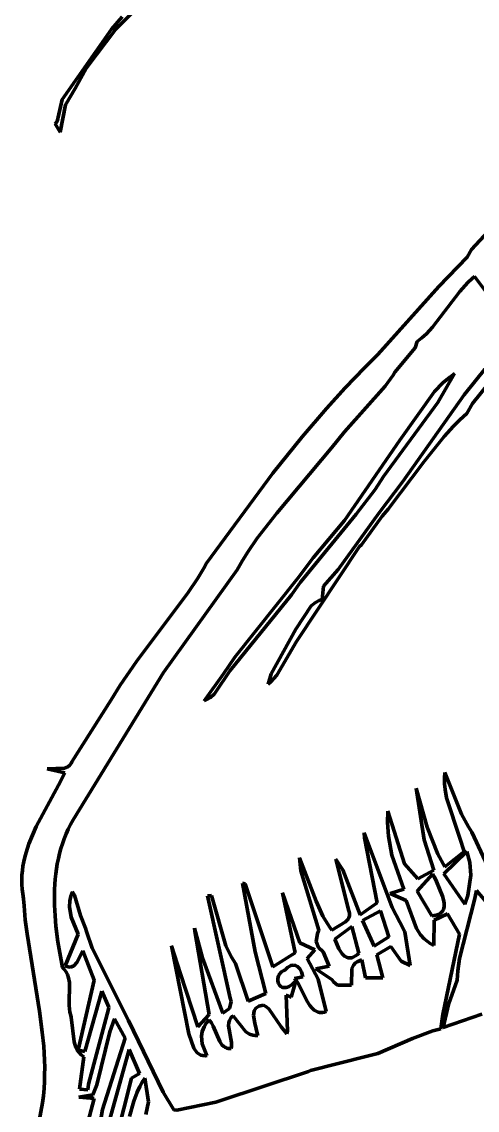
# Model space of a CAD drawing. Header units: millimetres. Extents: x 0 to 14.2, y 0 to 19.5.
# Drawn here: x 9.581 to 10.665, y 4.011 to 6.599 of the extents above; entities that cross this region are included whole.
import ezdxf

# ---------------------------------------------------------------- set-up
doc = ezdxf.new("R2010")
doc.units = ezdxf.units.MM
doc.layers.add('color#010101ff', color=7, linetype='CONTINUOUS', lineweight=100)
doc.layers.add('color#fdfdfdff', color=7, linetype='CONTINUOUS', lineweight=100)

msp = doc.modelspace()

# ---------------------------------------------------------------- linework, layer by layer
at = {"layer": 'color#010101ff'}
for p, q in [((9.7946, 6.5816), (9.82, 6.6111)), ((9.8411, 6.6183), (9.8056, 6.5825)), ((9.6769, 6.4142), (9.7946, 6.5816)), ((9.8056, 6.5825), (9.7339, 6.4885)), ((9.7339, 6.4885), (9.7082, 6.4411)), ((9.7082, 6.4411), (9.6847, 6.4022)), ((9.6654, 6.3625), (9.6769, 6.4142)), ((9.6847, 6.4022), (9.6722, 6.337)), ((9.6604, 6.3568), (9.6654, 6.3625)), ((9.6722, 6.337), (9.6604, 6.3568)), ((10.6507, 6.0575), (10.7312, 6.1442)), ((10.5729, 5.97), (10.6406, 6.0398)), ((10.6406, 6.0398), (10.6507, 6.0575)), ((10.6527, 5.989), (10.6423, 5.9792)), ((10.6582, 5.9937), (10.6527, 5.989)), ((10.6994, 5.9387), (10.6582, 5.9937)), ((10.4282, 5.8077), (10.5729, 5.97)), ((10.6232, 5.9579), (10.5583, 5.8728)), ((10.6423, 5.9792), (10.6232, 5.9579)), ((10.5437, 5.8574), (10.5332, 5.8479)), ((10.5583, 5.8728), (10.5437, 5.8574)), ((10.522, 5.8392), (10.5168, 5.8241)), ((10.5332, 5.8479), (10.522, 5.8392)), ((10.7623, 5.8267), (10.6535, 5.6918)), ((10.3966, 5.7765), (10.4282, 5.8077)), ((10.5168, 5.8241), (10.4686, 5.7657)), ((10.3505, 5.7286), (10.3966, 5.7765)), ((10.4643, 5.7588), (10.4457, 5.7324)), ((10.4686, 5.7657), (10.4643, 5.7588)), ((10.6108, 5.763), (10.5711, 5.6938)), ((10.583, 5.7406), (10.5992, 5.7545)), ((10.5992, 5.7545), (10.6108, 5.763)), ((10.6334, 5.7118), (10.6626, 5.7489)), ((10.6626, 5.7489), (10.6829, 5.773)), ((10.3058, 5.6794), (10.3505, 5.7286)), ((10.4457, 5.7324), (10.3488, 5.6245)), ((10.5632, 5.7203), (10.583, 5.7406)), ((10.4802, 5.6043), (10.5632, 5.7203)), ((10.4877, 5.5061), (10.6334, 5.7118)), ((10.248, 5.6121), (10.3058, 5.6794)), ((10.5711, 5.6938), (10.442, 5.5179)), ((10.6535, 5.6918), (10.6398, 5.6674)), ((10.6234, 5.6528), (10.6078, 5.6375)), ((10.6398, 5.6674), (10.6234, 5.6528)), ((10.3488, 5.6245), (10.3188, 5.5866)), ((10.6078, 5.6375), (10.5857, 5.6134)), ((10.1785, 5.5258), (10.248, 5.6121)), ((10.3491, 5.4131), (10.4802, 5.6043)), ((10.5857, 5.6134), (10.5383, 5.5535)), ((10.3188, 5.5866), (10.1882, 5.4308)), ((10.5383, 5.5535), (10.4525, 5.4402)), ((10.0208, 5.3114), (10.1785, 5.5258)), ((10.442, 5.5179), (10.4214, 5.4873)), ((10.4309, 5.4305), (10.4877, 5.5061)), ((10.4214, 5.4873), (10.3765, 5.4286)), ((10.4525, 5.4402), (10.4381, 5.4238)), ((10.1882, 5.4308), (10.1414, 5.3709)), ((10.3765, 5.4286), (10.2439, 5.2664)), ((10.2743, 5.3243), (10.3491, 5.4131)), ((10.3335, 5.2968), (10.4309, 5.4305)), ((10.4381, 5.4238), (10.3891, 5.3556)), ((10.1414, 5.3709), (10.1198, 5.3396)), ((10.1198, 5.3396), (10.1062, 5.3182)), ((10.3847, 5.3511), (10.2346, 5.1253)), ((10.3891, 5.3556), (10.3847, 5.3511)), ((10.0139, 5.2996), (10.0208, 5.3114)), ((10.1062, 5.3182), (10.0936, 5.2961)), ((10.238, 5.2763), (10.2743, 5.3243)), ((10.0936, 5.2961), (9.9183, 5.0518)), ((9.9996, 5.2762), (10.0139, 5.2996)), ((10.2988, 5.2572), (10.3335, 5.2968)), ((9.9769, 5.2421), (9.9996, 5.2762)), ((10.0879, 5.0883), (10.238, 5.2763)), ((10.2439, 5.2664), (10.2227, 5.2362)), ((10.2953, 5.2252), (10.2988, 5.2572)), ((9.854, 5.0778), (9.9769, 5.2421)), ((10.2227, 5.2362), (10.0765, 5.0566)), ((10.2331, 5.1544), (10.2695, 5.2099)), ((10.2695, 5.2099), (10.2797, 5.218)), ((10.2797, 5.218), (10.2887, 5.2228)), ((10.2887, 5.2228), (10.2953, 5.2252)), ((10.1746, 5.0486), (10.2331, 5.1544)), ((10.2346, 5.1253), (10.1878, 5.0455)), ((9.8149, 5.0217), (9.854, 5.0778)), ((10.061, 5.0484), (10.0879, 5.0883)), ((9.9183, 5.0518), (9.7034, 4.7013)), ((10.0765, 5.0566), (10.0399, 5.0008)), ((10.1674, 5.0243), (10.1746, 5.0486)), ((10.0149, 4.9846), (10.061, 5.0484)), ((10.1739, 5.0298), (10.1674, 5.0243)), ((10.1878, 5.0455), (10.1739, 5.0298)), ((9.7933, 4.9868), (9.8149, 5.0217)), ((10.0399, 5.0008), (10.0302, 4.9922)), ((9.7005, 4.8395), (9.7933, 4.9868)), ((10.0215, 4.9871), (10.0149, 4.9846)), ((10.0302, 4.9922), (10.0215, 4.9871)), ((9.6414, 4.8222), (9.6825, 4.824)), ((9.6838, 4.8132), (9.6414, 4.8222)), ((9.6825, 4.824), (9.6905, 4.8271)), ((9.6905, 4.8271), (9.6955, 4.8311)), ((9.6955, 4.8311), (9.6982, 4.8349)), ((9.6982, 4.8349), (9.7005, 4.8395)), ((9.6687, 4.7841), (9.6838, 4.8132)), ((10.5867, 4.8002), (10.5875, 4.814)), ((10.587, 4.7867), (10.5867, 4.8002)), ((10.5875, 4.814), (10.6275, 4.7147)), ((9.6155, 4.6852), (9.6687, 4.7841)), ((10.5382, 4.6538), (10.5197, 4.7768)), ((10.5197, 4.7768), (10.5457, 4.6836)), ((10.5882, 4.7734), (10.587, 4.7867)), ((10.5917, 4.7536), (10.5882, 4.7734)), ((10.6232, 4.6577), (10.5917, 4.7536)), ((10.4511, 4.6952), (10.4523, 4.7216)), ((10.4523, 4.7216), (10.4914, 4.5966)), ((10.6275, 4.7147), (10.6436, 4.6846)), ((9.6973, 4.6902), (9.6917, 4.679)), ((9.7034, 4.7013), (9.6973, 4.6902)), ((10.4532, 4.6625), (10.4511, 4.6952)), ((9.5981, 4.6442), (9.6063, 4.6648)), ((9.6063, 4.6648), (9.6155, 4.6852)), ((9.6866, 4.6676), (9.682, 4.6561)), ((9.6917, 4.679), (9.6866, 4.6676)), ((10.3954, 4.6705), (10.4621, 4.4929)), ((10.3961, 4.6588), (10.3954, 4.6705)), ((10.4617, 4.6172), (10.4532, 4.6625)), ((10.5457, 4.6836), (10.571, 4.6194)), ((10.6436, 4.6846), (10.6518, 4.6722)), ((10.6518, 4.6722), (10.7054, 4.5559)), ((9.5945, 4.6338), (9.5981, 4.6442)), ((9.6778, 4.6445), (9.6741, 4.6327)), ((9.682, 4.6561), (9.6778, 4.6445)), ((10.4264, 4.5036), (10.3961, 4.6588)), ((10.5615, 4.5813), (10.5382, 4.6538)), ((10.6332, 4.6256), (10.6232, 4.6577)), ((9.5859, 4.6021), (9.5883, 4.6128)), ((9.5883, 4.6128), (9.5912, 4.6233)), ((9.5912, 4.6233), (9.5945, 4.6338)), ((9.668, 4.6089), (9.6656, 4.5968)), ((9.6709, 4.6209), (9.668, 4.6089)), ((9.6741, 4.6327), (9.6709, 4.6209)), ((10.2449, 4.5799), (10.2415, 4.6105)), ((10.2415, 4.6105), (10.2816, 4.5075)), ((10.4899, 4.5362), (10.4617, 4.6172)), ((10.571, 4.6194), (10.5878, 4.5893)), ((10.6402, 4.6259), (10.5849, 4.573)), ((10.5878, 4.5893), (10.6332, 4.6256)), ((10.6471, 4.6001), (10.6402, 4.6259)), ((9.5824, 4.5806), (9.5839, 4.5914)), ((9.5839, 4.5914), (9.5859, 4.6021)), ((9.6636, 4.5847), (9.6619, 4.5725)), ((9.6656, 4.5968), (9.6636, 4.5847)), ((10.359, 4.4848), (10.3284, 4.6078)), ((10.3284, 4.6078), (10.3445, 4.5824)), ((10.4914, 4.5966), (10.5229, 4.5609)), ((10.6493, 4.5695), (10.6471, 4.6001)), ((9.581, 4.5587), (9.5814, 4.5697)), ((9.5811, 4.5476), (9.581, 4.5587)), ((9.5814, 4.5697), (9.5824, 4.5806)), ((9.6606, 4.5602), (9.6596, 4.5479)), ((9.6619, 4.5725), (9.6606, 4.5602)), ((10.2879, 4.4385), (10.2449, 4.5799)), ((10.3445, 4.5824), (10.386, 4.4749)), ((10.559, 4.5729), (10.5214, 4.5316)), ((10.5229, 4.5609), (10.5615, 4.5813)), ((10.5619, 4.5663), (10.559, 4.5729)), ((10.5674, 4.5548), (10.5619, 4.5663)), ((10.5849, 4.573), (10.6353, 4.5004)), ((10.6422, 4.5216), (10.6493, 4.5695)), ((9.5819, 4.5363), (9.5811, 4.5476)), ((9.5833, 4.525), (9.5819, 4.5363)), ((9.659, 4.5355), (9.6586, 4.5231)), ((9.6596, 4.5479), (9.659, 4.5355)), ((10.106, 4.5505), (10.1126, 4.5491)), ((10.1366, 4.3869), (10.106, 4.5505)), ((10.1126, 4.5491), (10.1787, 4.3517)), ((10.4573, 4.5259), (10.4899, 4.5362)), ((10.5214, 4.5316), (10.5565, 4.4729)), ((10.5822, 4.5197), (10.5674, 4.5548)), ((10.6628, 4.5328), (10.6585, 4.5106)), ((10.7069, 4.4811), (10.6628, 4.5328)), ((9.5854, 4.5136), (9.5833, 4.525)), ((9.5864, 4.4968), (9.5854, 4.5136)), ((9.6586, 4.5231), (9.6589, 4.4982)), ((9.6945, 4.4944), (9.6951, 4.5085)), ((9.6951, 4.5085), (9.6975, 4.5193)), ((9.6975, 4.5193), (9.7017, 4.5301)), ((9.7017, 4.5301), (9.7068, 4.5221)), ((9.7068, 4.5221), (9.7211, 4.4734)), ((10.0232, 4.5208), (10.032, 4.5212)), ((10.077, 4.2773), (10.0232, 4.5208)), ((10.032, 4.5212), (10.0662, 4.4013)), ((10.2313, 4.385), (10.2013, 4.5274)), ((10.2013, 4.5274), (10.2424, 4.4087)), ((10.2816, 4.5075), (10.2975, 4.472)), ((10.4957, 4.5092), (10.4573, 4.5259)), ((10.5204, 4.4425), (10.4957, 4.5092)), ((10.5846, 4.511), (10.5822, 4.5197)), ((10.5854, 4.5068), (10.5846, 4.511)), ((10.5858, 4.5027), (10.5854, 4.5068)), ((10.6585, 4.5106), (10.6224, 4.3715)), ((10.6353, 4.5004), (10.6422, 4.5216)), ((9.5894, 4.4632), (9.5864, 4.4968)), ((9.6589, 4.4982), (9.6601, 4.4732)), ((9.6989, 4.4699), (9.6945, 4.4944)), ((10.3599, 4.4821), (10.359, 4.4848)), ((10.3604, 4.4795), (10.3599, 4.4821)), ((10.3607, 4.4771), (10.3604, 4.4795)), ((10.386, 4.4749), (10.4264, 4.5036)), ((10.4344, 4.4849), (10.3914, 4.4621)), ((10.4545, 4.4229), (10.4344, 4.4849)), ((10.4621, 4.4929), (10.4808, 4.4578)), ((10.5751, 4.4777), (10.5782, 4.4799)), ((10.5782, 4.4799), (10.5807, 4.4824)), ((10.5807, 4.4824), (10.5827, 4.4851)), ((10.5827, 4.4851), (10.5842, 4.4882)), ((10.5842, 4.4882), (10.5852, 4.4915)), ((10.5852, 4.4915), (10.5858, 4.4951)), ((10.586, 4.4988), (10.5858, 4.5027)), ((10.5858, 4.4951), (10.586, 4.4988)), ((9.5935, 4.4298), (9.5894, 4.4632)), ((9.6601, 4.4732), (9.6623, 4.4483)), ((9.7155, 4.4291), (9.6989, 4.4699)), ((9.7211, 4.4734), (9.7323, 4.4433)), ((10.2975, 4.472), (10.3072, 4.4552)), ((10.3072, 4.4552), (10.3145, 4.4444)), ((10.3185, 4.4391), (10.3511, 4.4585)), ((10.3511, 4.4585), (10.3572, 4.4648)), ((10.3572, 4.4648), (10.3593, 4.4685)), ((10.3593, 4.4685), (10.3605, 4.4726)), ((10.3605, 4.4726), (10.3607, 4.4771)), ((10.3914, 4.4621), (10.4197, 4.4009)), ((10.4808, 4.4578), (10.4926, 4.4348)), ((10.5565, 4.4729), (10.5622, 4.4735)), ((10.5622, 4.463), (10.5611, 4.4024)), ((10.5941, 4.4777), (10.5622, 4.463)), ((10.5622, 4.4735), (10.5671, 4.4745)), ((10.5671, 4.4745), (10.5714, 4.4759)), ((10.5714, 4.4759), (10.5751, 4.4777)), ((10.6222, 4.4293), (10.5941, 4.4777)), ((9.6233, 4.2464), (9.5935, 4.4298)), ((9.6623, 4.4483), (9.6671, 4.4111)), ((9.6842, 4.3542), (9.7155, 4.4291)), ((9.7323, 4.4433), (9.7347, 4.4353)), ((9.7347, 4.4353), (9.7485, 4.3959)), ((9.9925, 4.4366), (9.9922, 4.4438)), ((9.9922, 4.4438), (10.0108, 4.3729)), ((10.0271, 4.2379), (9.9925, 4.4366)), ((10.2818, 4.4115), (10.2842, 4.4308)), ((10.2842, 4.4308), (10.2879, 4.4385)), ((10.3145, 4.4444), (10.3185, 4.4391)), ((10.3666, 4.4473), (10.3261, 4.4171)), ((10.3828, 4.3841), (10.3666, 4.4473)), ((10.4926, 4.4348), (10.5051, 4.3548)), ((10.5299, 4.4279), (10.5204, 4.4425)), ((10.5386, 4.4181), (10.5299, 4.4279)), ((10.5825, 4.2382), (10.6222, 4.4293)), ((9.6671, 4.4111), (9.6779, 4.3504)), ((9.9785, 4.1923), (9.9372, 4.4013)), ((9.9372, 4.4013), (9.9582, 4.3371)), ((10.0662, 4.4013), (10.0798, 4.3749)), ((10.2424, 4.4087), (10.2785, 4.3918)), ((10.2873, 4.3975), (10.2818, 4.4115)), ((10.3261, 4.4171), (10.3353, 4.3945)), ((10.4197, 4.4009), (10.4545, 4.4229)), ((10.5453, 4.4123), (10.5386, 4.4181)), ((10.5528, 4.407), (10.5453, 4.4123)), ((10.5611, 4.4024), (10.5528, 4.407)), ((9.726, 4.3897), (9.7122, 4.3617)), ((9.7533, 4.3196), (9.726, 4.3897)), ((9.7485, 4.3959), (9.8347, 4.2243)), ((10.1614, 4.2882), (10.1366, 4.3869)), ((10.1787, 4.3517), (10.2313, 4.385)), ((10.2785, 4.3918), (10.2603, 4.3717)), ((10.2978, 4.3874), (10.2873, 4.3975)), ((10.3121, 4.3533), (10.2978, 4.3874)), ((10.3353, 4.3945), (10.3433, 4.3824)), ((10.3433, 4.3824), (10.349, 4.3771)), ((10.349, 4.3771), (10.3532, 4.3746)), ((10.368, 4.3742), (10.3707, 4.3753)), ((10.3707, 4.3753), (10.3736, 4.3769)), ((10.3736, 4.3769), (10.3766, 4.3788)), ((10.3766, 4.3788), (10.3796, 4.3812)), ((10.3796, 4.3812), (10.3828, 4.3841)), ((10.4593, 4.3999), (10.4259, 4.3799)), ((10.4259, 4.3799), (10.4403, 4.3253)), ((10.4839, 4.3649), (10.4593, 4.3999)), ((9.6779, 4.3504), (9.681, 4.3471)), ((9.6867, 4.353), (9.6842, 4.3542)), ((9.6914, 4.3516), (9.6867, 4.353)), ((9.6958, 4.3512), (9.6914, 4.3516)), ((9.6997, 4.3518), (9.6958, 4.3512)), ((9.7049, 4.3543), (9.6997, 4.3518)), ((9.7122, 4.3617), (9.7049, 4.3543)), ((10.0108, 4.3729), (10.0591, 4.2413)), ((10.0798, 4.3749), (10.0896, 4.3599)), ((10.0896, 4.3599), (10.1195, 4.2701)), ((10.2133, 4.3499), (10.2095, 4.3461)), ((10.2172, 4.3526), (10.2133, 4.3499)), ((10.221, 4.3545), (10.2172, 4.3526)), ((10.2266, 4.3556), (10.221, 4.3545)), ((10.2319, 4.3549), (10.2266, 4.3556)), ((10.2367, 4.3525), (10.2319, 4.3549)), ((10.2423, 4.3471), (10.2367, 4.3525)), ((10.2603, 4.3717), (10.2862, 4.3222)), ((10.2807, 4.3467), (10.3121, 4.3533)), ((10.3532, 4.3746), (10.3578, 4.3732)), ((10.3578, 4.3732), (10.3602, 4.373)), ((10.3602, 4.373), (10.3627, 4.373)), ((10.3627, 4.373), (10.3653, 4.3734)), ((10.3653, 4.3734), (10.368, 4.3742)), ((10.3704, 4.3556), (10.3665, 4.3474)), ((10.3751, 4.3608), (10.3704, 4.3556)), ((10.3792, 4.3638), (10.3751, 4.3608)), ((10.3842, 4.3662), (10.3792, 4.3638)), ((10.3901, 4.368), (10.3842, 4.3662)), ((10.3985, 4.3251), (10.3901, 4.368)), ((10.5051, 4.3548), (10.4839, 4.3649)), ((10.6224, 4.3715), (10.6182, 4.3419)), ((9.681, 4.3471), (9.6837, 4.3438)), ((9.6837, 4.3438), (9.6861, 4.3403)), ((9.6861, 4.3403), (9.6882, 4.3368)), ((9.6882, 4.3368), (9.6899, 4.3332)), ((9.6899, 4.3332), (9.6925, 4.3257)), ((9.6925, 4.3257), (9.6948, 4.314)), ((9.9582, 4.3371), (9.9999, 4.2092)), ((10.191, 4.3278), (10.19, 4.3225)), ((10.1919, 4.3305), (10.191, 4.3278)), ((10.1932, 4.333), (10.1919, 4.3305)), ((10.1947, 4.3353), (10.1932, 4.333)), ((10.1966, 4.3375), (10.1947, 4.3353)), ((10.1989, 4.3395), (10.1966, 4.3375)), ((10.2014, 4.3413), (10.1989, 4.3395)), ((10.2044, 4.3427), (10.2014, 4.3413)), ((10.2076, 4.3438), (10.2044, 4.3427)), ((10.2095, 4.3461), (10.2076, 4.3438)), ((10.2299, 4.3239), (10.2495, 4.3275)), ((10.2346, 4.3181), (10.2299, 4.3239)), ((10.2466, 4.3395), (10.2423, 4.3471)), ((10.2495, 4.3275), (10.2466, 4.3395)), ((10.3194, 4.321), (10.2807, 4.3467)), ((10.3665, 4.3474), (10.3658, 4.308)), ((10.4403, 4.3253), (10.3985, 4.3251)), ((10.6182, 4.3419), (10.617, 4.3195)), ((9.6948, 4.314), (9.694, 4.26)), ((9.7152, 4.1533), (9.7533, 4.3196)), ((10.19, 4.3225), (10.1902, 4.3172)), ((10.1902, 4.3172), (10.1916, 4.3122)), ((10.1916, 4.3122), (10.1927, 4.31)), ((10.1927, 4.31), (10.194, 4.308)), ((10.194, 4.308), (10.1957, 4.3062)), ((10.1957, 4.3062), (10.1975, 4.3047)), ((10.1975, 4.3047), (10.1996, 4.3035)), ((10.1996, 4.3035), (10.202, 4.3026)), ((10.202, 4.3026), (10.2046, 4.3022)), ((10.2046, 4.3022), (10.2074, 4.3022)), ((10.2074, 4.3022), (10.2104, 4.3026)), ((10.2104, 4.3026), (10.2136, 4.3036)), ((10.2136, 4.3036), (10.2171, 4.3051)), ((10.2171, 4.3051), (10.2207, 4.3072)), ((10.2207, 4.3072), (10.2246, 4.3099)), ((10.2328, 4.3173), (10.2221, 4.2797)), ((10.2246, 4.3099), (10.2286, 4.3133)), ((10.2286, 4.3133), (10.2328, 4.3173)), ((10.239, 4.3113), (10.2346, 4.3181)), ((10.2595, 4.271), (10.239, 4.3113)), ((10.2862, 4.3222), (10.3052, 4.245)), ((10.3228, 4.316), (10.3194, 4.321)), ((10.3323, 4.3083), (10.3228, 4.316)), ((10.3658, 4.308), (10.3323, 4.3083)), ((10.617, 4.3195), (10.5964, 4.2622)), ((9.7717, 4.2941), (9.7312, 4.15)), ((9.7885, 4.2559), (9.7717, 4.2941)), ((10.0791, 4.269), (10.077, 4.2773)), ((10.1195, 4.2701), (10.1614, 4.2882)), ((10.2221, 4.2797), (10.2099, 4.2842)), ((10.2099, 4.2842), (10.2135, 4.1988)), ((9.6299, 4.1963), (9.6233, 4.2464)), ((9.694, 4.26), (9.6955, 4.2436)), ((9.7401, 4.0727), (9.7875, 4.2508)), ((9.7875, 4.2508), (9.7885, 4.2559)), ((10.0591, 4.2413), (10.0753, 4.2528)), ((10.0753, 4.2528), (10.0791, 4.269)), ((10.1342, 4.2467), (10.1328, 4.2416)), ((10.1352, 4.2491), (10.1342, 4.2467)), ((10.1366, 4.2512), (10.1352, 4.2491)), ((10.1382, 4.2532), (10.1366, 4.2512)), ((10.1403, 4.255), (10.1382, 4.2532)), ((10.1426, 4.2565), (10.1403, 4.255)), ((10.1454, 4.2579), (10.1426, 4.2565)), ((10.1485, 4.2589), (10.1454, 4.2579)), ((10.1521, 4.2597), (10.1485, 4.2589)), ((10.1562, 4.2602), (10.1521, 4.2597)), ((10.1615, 4.2573), (10.1562, 4.2602)), ((10.1685, 4.2519), (10.1615, 4.2573)), ((10.1978, 4.2088), (10.1685, 4.2519)), ((10.2662, 4.26), (10.2595, 4.271)), ((10.2712, 4.2538), (10.2662, 4.26)), ((10.2739, 4.2511), (10.2712, 4.2538)), ((10.2767, 4.2487), (10.2739, 4.2511)), ((10.2796, 4.2466), (10.2767, 4.2487)), ((10.2827, 4.245), (10.2796, 4.2466)), ((10.5964, 4.2622), (10.5835, 4.2074)), ((9.6955, 4.2436), (9.6974, 4.2356)), ((9.6974, 4.2356), (9.6982, 4.2322)), ((9.6982, 4.2322), (9.7053, 4.1734)), ((9.8015, 4.2279), (9.7909, 4.1972)), ((9.8271, 4.182), (9.8015, 4.2279)), ((9.8347, 4.2243), (9.9177, 4.0538)), ((9.9999, 4.2092), (10.0271, 4.2379)), ((10.0268, 4.2252), (10.0199, 4.2173)), ((10.0288, 4.2233), (10.0268, 4.2252)), ((10.0322, 4.2188), (10.0288, 4.2233)), ((10.075, 4.2242), (10.0736, 4.2192)), ((10.0775, 4.2288), (10.075, 4.2242)), ((10.0792, 4.231), (10.0775, 4.2288)), ((10.0812, 4.2332), (10.0792, 4.231)), ((10.0836, 4.2352), (10.0812, 4.2332)), ((10.1141, 4.1973), (10.0836, 4.2352)), ((10.1328, 4.2416), (10.1324, 4.2359)), ((10.1324, 4.2359), (10.1352, 4.2173)), ((10.2859, 4.2438), (10.2827, 4.245)), ((10.2894, 4.243), (10.2859, 4.2438)), ((10.293, 4.2427), (10.2894, 4.243)), ((10.2968, 4.2429), (10.293, 4.2427)), ((10.3009, 4.2437), (10.2968, 4.2429)), ((10.3052, 4.245), (10.3009, 4.2437)), ((10.5778, 4.2043), (10.5825, 4.2382)), ((10.5835, 4.2074), (10.6756, 4.239)), ((9.6331, 4.1628), (9.6299, 4.1963)), ((9.7909, 4.1972), (9.7594, 4.0713)), ((10.0103, 4.198), (10.0086, 4.1864)), ((10.0147, 4.2092), (10.0103, 4.198)), ((10.0199, 4.2173), (10.0147, 4.2092)), ((10.0367, 4.2108), (10.0322, 4.2188)), ((10.052, 4.1739), (10.0367, 4.2108)), ((10.0736, 4.2192), (10.0731, 4.2114)), ((10.0731, 4.2114), (10.0803, 4.1713)), ((10.1229, 4.1917), (10.1141, 4.1973)), ((10.1352, 4.2173), (10.142, 4.1909)), ((10.2119, 4.1925), (10.1978, 4.2088)), ((10.2135, 4.1988), (10.2119, 4.1925)), ((10.5109, 4.181), (10.5589, 4.1996)), ((10.5589, 4.1996), (10.5778, 4.2043)), ((9.7053, 4.1734), (9.7097, 4.1598)), ((9.7733, 4.0121), (9.8271, 4.182)), ((9.9905, 4.1581), (9.9785, 4.1923)), ((10.0086, 4.1864), (10.0103, 4.1684)), ((10.0103, 4.1684), (10.0209, 4.1405)), ((10.0572, 4.1664), (10.052, 4.1739)), ((10.0803, 4.1713), (10.08, 4.1628)), ((10.1305, 4.1891), (10.1229, 4.1917)), ((10.1362, 4.1884), (10.1305, 4.1891)), ((10.1423, 4.1884), (10.1362, 4.1884)), ((10.142, 4.1909), (10.1423, 4.1884)), ((10.428, 4.1455), (10.5109, 4.181)), ((9.6343, 4.1461), (9.6331, 4.1628)), ((9.635, 4.1293), (9.6343, 4.1461)), ((9.7097, 4.1598), (9.713, 4.1536)), ((9.713, 4.1536), (9.7172, 4.1478)), ((9.7312, 4.15), (9.7152, 4.1533)), ((9.7172, 4.1478), (9.7223, 4.1425)), ((9.7223, 4.1425), (9.7253, 4.1401)), ((9.8368, 4.1552), (9.7783, 3.9461)), ((9.8608, 4.0977), (9.8368, 4.1552)), ((9.9974, 4.1481), (9.9905, 4.1581)), ((10.0028, 4.1437), (9.9974, 4.1481)), ((10.0072, 4.1417), (10.0028, 4.1437)), ((10.0614, 4.1624), (10.0572, 4.1664)), ((10.0638, 4.1608), (10.0614, 4.1624)), ((10.0664, 4.1595), (10.0638, 4.1608)), ((10.0691, 4.1585), (10.0664, 4.1595)), ((10.0721, 4.1577), (10.0691, 4.1585)), ((10.0753, 4.1574), (10.0721, 4.1577)), ((10.0788, 4.1574), (10.0753, 4.1574)), ((10.08, 4.1628), (10.0788, 4.1574)), ((10.4093, 4.1404), (10.428, 4.1455)), ((9.6355, 4.1125), (9.635, 4.1293)), ((9.7286, 4.1379), (9.718, 4.0605)), ((9.7253, 4.1401), (9.7286, 4.1379)), ((10.0121, 4.1405), (10.0072, 4.1417)), ((10.0178, 4.1403), (10.0121, 4.1405)), ((10.0209, 4.1405), (10.0178, 4.1403)), ((10.2678, 4.105), (10.4029, 4.1391)), ((10.4029, 4.1391), (10.4093, 4.1404)), ((9.635, 4.0788), (9.6354, 4.0956)), ((9.6354, 4.0956), (9.6355, 4.1125)), ((9.8423, 4.0865), (9.8608, 4.0977)), ((10.0501, 4.0322), (10.2633, 4.103)), ((10.2633, 4.103), (10.2678, 4.105)), ((9.634, 4.0619), (9.635, 4.0788)), ((9.7381, 4.0592), (9.7401, 4.0727)), ((9.7594, 4.0713), (9.7497, 4.0472)), ((9.8051, 3.9411), (9.8423, 4.0865)), ((9.862, 4.0669), (9.8556, 4.0532)), ((9.8694, 4.0802), (9.862, 4.0669)), ((9.8735, 4.0868), (9.8694, 4.0802)), ((9.8829, 4.0303), (9.8735, 4.0868)), ((9.6306, 4.028), (9.6326, 4.045)), ((9.6326, 4.045), (9.634, 4.0619)), ((9.7497, 4.0472), (9.7166, 4.0415)), ((9.7166, 4.0415), (9.7531, 4.0382)), ((9.718, 4.0605), (9.7381, 4.0592)), ((9.8556, 4.0532), (9.8475, 4.032)), ((9.9177, 4.0538), (9.9431, 4.0113)), ((9.5915, 3.8239), (9.6306, 4.028)), ((9.7531, 4.0382), (9.7132, 3.8883)), ((9.8475, 4.032), (9.8371, 3.9954)), ((9.8761, 4.0004), (9.8829, 4.0303)), ((9.95, 4.0107), (10.0426, 4.0295)), ((10.0426, 4.0295), (10.0501, 4.0322)), ((9.7638, 3.9562), (9.7733, 4.0121)), ((9.9431, 4.0113), (9.95, 4.0107))]:
    msp.add_line(p, q, dxfattribs=at)
at = {"layer": 'color#fdfdfdff'}
for p, q in [((9.82, 6.6111), (9.7946, 6.5816)), ((9.8056, 6.5825), (9.8411, 6.6183)), ((9.7946, 6.5816), (9.6769, 6.4142)), ((9.7339, 6.4885), (9.8056, 6.5825)), ((9.7082, 6.4411), (9.7339, 6.4885)), ((9.6847, 6.4022), (9.7082, 6.4411)), ((9.6769, 6.4142), (9.6654, 6.3625)), ((9.6722, 6.337), (9.6847, 6.4022)), ((9.6654, 6.3625), (9.6604, 6.3568)), ((9.6604, 6.3568), (9.6722, 6.337)), ((10.7312, 6.1442), (10.6507, 6.0575)), ((10.6406, 6.0398), (10.5729, 5.97)), ((10.6507, 6.0575), (10.6406, 6.0398)), ((10.6423, 5.9792), (10.6527, 5.989)), ((10.6527, 5.989), (10.6582, 5.9937)), ((10.6582, 5.9937), (10.6994, 5.9387)), ((10.5729, 5.97), (10.4282, 5.8077)), ((10.5583, 5.8728), (10.6232, 5.9579)), ((10.6232, 5.9579), (10.6423, 5.9792)), ((10.5332, 5.8479), (10.5437, 5.8574)), ((10.5437, 5.8574), (10.5583, 5.8728)), ((10.5168, 5.8241), (10.522, 5.8392)), ((10.522, 5.8392), (10.5332, 5.8479)), ((10.6535, 5.6918), (10.7623, 5.8267)), ((10.4282, 5.8077), (10.3966, 5.7765)), ((10.4686, 5.7657), (10.5168, 5.8241)), ((10.3966, 5.7765), (10.3505, 5.7286)), ((10.4457, 5.7324), (10.4643, 5.7588)), ((10.4643, 5.7588), (10.4686, 5.7657)), ((10.5711, 5.6938), (10.6108, 5.763)), ((10.5992, 5.7545), (10.583, 5.7406)), ((10.6108, 5.763), (10.5992, 5.7545)), ((10.6626, 5.7489), (10.6334, 5.7118)), ((10.6829, 5.773), (10.6626, 5.7489)), ((10.3505, 5.7286), (10.3058, 5.6794)), ((10.3488, 5.6245), (10.4457, 5.7324)), ((10.583, 5.7406), (10.5632, 5.7203)), ((10.5632, 5.7203), (10.4802, 5.6043)), ((10.6334, 5.7118), (10.4877, 5.5061)), ((10.3058, 5.6794), (10.248, 5.6121)), ((10.442, 5.5179), (10.5711, 5.6938)), ((10.6398, 5.6674), (10.6535, 5.6918)), ((10.6078, 5.6375), (10.6234, 5.6528)), ((10.6234, 5.6528), (10.6398, 5.6674)), ((10.3188, 5.5866), (10.3488, 5.6245)), ((10.5857, 5.6134), (10.6078, 5.6375)), ((10.248, 5.6121), (10.1785, 5.5258)), ((10.4802, 5.6043), (10.3491, 5.4131)), ((10.5383, 5.5535), (10.5857, 5.6134)), ((10.1882, 5.4308), (10.3188, 5.5866)), ((10.4525, 5.4402), (10.5383, 5.5535)), ((10.1785, 5.5258), (10.0208, 5.3114)), ((10.4214, 5.4873), (10.442, 5.5179)), ((10.4877, 5.5061), (10.4309, 5.4305)), ((10.3765, 5.4286), (10.4214, 5.4873)), ((10.4381, 5.4238), (10.4525, 5.4402)), ((10.1414, 5.3709), (10.1882, 5.4308)), ((10.2439, 5.2664), (10.3765, 5.4286)), ((10.3491, 5.4131), (10.2743, 5.3243)), ((10.4309, 5.4305), (10.3335, 5.2968)), ((10.3891, 5.3556), (10.4381, 5.4238)), ((10.1198, 5.3396), (10.1414, 5.3709)), ((10.1062, 5.3182), (10.1198, 5.3396)), ((10.2346, 5.1253), (10.3847, 5.3511)), ((10.3847, 5.3511), (10.3891, 5.3556)), ((10.0208, 5.3114), (10.0139, 5.2996)), ((10.0936, 5.2961), (10.1062, 5.3182)), ((10.2743, 5.3243), (10.238, 5.2763)), ((9.9183, 5.0518), (10.0936, 5.2961)), ((10.0139, 5.2996), (9.9996, 5.2762)), ((10.3335, 5.2968), (10.2988, 5.2572)), ((9.9996, 5.2762), (9.9769, 5.2421)), ((10.238, 5.2763), (10.0879, 5.0883)), ((10.2227, 5.2362), (10.2439, 5.2664)), ((10.2988, 5.2572), (10.2953, 5.2252)), ((9.9769, 5.2421), (9.854, 5.0778)), ((10.0765, 5.0566), (10.2227, 5.2362)), ((10.2695, 5.2099), (10.2331, 5.1544)), ((10.2797, 5.218), (10.2695, 5.2099)), ((10.2887, 5.2228), (10.2797, 5.218)), ((10.2953, 5.2252), (10.2887, 5.2228)), ((10.2331, 5.1544), (10.1746, 5.0486)), ((10.1878, 5.0455), (10.2346, 5.1253)), ((9.854, 5.0778), (9.8149, 5.0217)), ((10.0879, 5.0883), (10.061, 5.0484)), ((9.7034, 4.7013), (9.9183, 5.0518)), ((10.0399, 5.0008), (10.0765, 5.0566)), ((10.1746, 5.0486), (10.1674, 5.0243)), ((10.061, 5.0484), (10.0149, 4.9846)), ((10.1674, 5.0243), (10.1739, 5.0298)), ((10.1739, 5.0298), (10.1878, 5.0455)), ((9.8149, 5.0217), (9.7933, 4.9868)), ((10.0302, 4.9922), (10.0399, 5.0008)), ((9.7933, 4.9868), (9.7005, 4.8395)), ((10.0149, 4.9846), (10.0215, 4.9871)), ((10.0215, 4.9871), (10.0302, 4.9922)), ((9.6825, 4.824), (9.6414, 4.8222)), ((9.6414, 4.8222), (9.6838, 4.8132)), ((9.6905, 4.8271), (9.6825, 4.824)), ((9.6955, 4.8311), (9.6905, 4.8271)), ((9.6982, 4.8349), (9.6955, 4.8311)), ((9.7005, 4.8395), (9.6982, 4.8349)), ((9.6838, 4.8132), (9.6687, 4.7841)), ((10.5875, 4.814), (10.5867, 4.8002)), ((10.5867, 4.8002), (10.587, 4.7867)), ((10.6275, 4.7147), (10.5875, 4.814)), ((9.6687, 4.7841), (9.6155, 4.6852)), ((10.5457, 4.6836), (10.5197, 4.7768)), ((10.5197, 4.7768), (10.5382, 4.6538)), ((10.587, 4.7867), (10.5882, 4.7734)), ((10.5882, 4.7734), (10.5917, 4.7536)), ((10.5917, 4.7536), (10.6232, 4.6577)), ((10.4523, 4.7216), (10.4511, 4.6952)), ((10.4914, 4.5966), (10.4523, 4.7216)), ((10.6436, 4.6846), (10.6275, 4.7147)), ((9.6917, 4.679), (9.6973, 4.6902)), ((9.6973, 4.6902), (9.7034, 4.7013)), ((10.4511, 4.6952), (10.4532, 4.6625)), ((9.6063, 4.6648), (9.5981, 4.6442)), ((9.6155, 4.6852), (9.6063, 4.6648)), ((9.682, 4.6561), (9.6866, 4.6676)), ((9.6866, 4.6676), (9.6917, 4.679)), ((10.3954, 4.6705), (10.3961, 4.6588)), ((10.4621, 4.4929), (10.3954, 4.6705)), ((10.4532, 4.6625), (10.4617, 4.6172)), ((10.571, 4.6194), (10.5457, 4.6836)), ((10.6518, 4.6722), (10.6436, 4.6846)), ((10.7054, 4.5559), (10.6518, 4.6722)), ((9.5981, 4.6442), (9.5945, 4.6338)), ((9.6741, 4.6327), (9.6778, 4.6445)), ((9.6778, 4.6445), (9.682, 4.6561)), ((10.3961, 4.6588), (10.4264, 4.5036)), ((10.5382, 4.6538), (10.5615, 4.5813)), ((10.6232, 4.6577), (10.6332, 4.6256)), ((9.5883, 4.6128), (9.5859, 4.6021)), ((9.5912, 4.6233), (9.5883, 4.6128)), ((9.5945, 4.6338), (9.5912, 4.6233)), ((9.6656, 4.5968), (9.668, 4.6089)), ((9.668, 4.6089), (9.6709, 4.6209)), ((9.6709, 4.6209), (9.6741, 4.6327)), ((10.2816, 4.5075), (10.2415, 4.6105)), ((10.2415, 4.6105), (10.2449, 4.5799)), ((10.4617, 4.6172), (10.4899, 4.5362)), ((10.5878, 4.5893), (10.571, 4.6194)), ((10.5849, 4.573), (10.6402, 4.6259)), ((10.6332, 4.6256), (10.5878, 4.5893)), ((10.6402, 4.6259), (10.6471, 4.6001)), ((9.5839, 4.5914), (9.5824, 4.5806)), ((9.5859, 4.6021), (9.5839, 4.5914)), ((9.6619, 4.5725), (9.6636, 4.5847)), ((9.6636, 4.5847), (9.6656, 4.5968)), ((10.3445, 4.5824), (10.3284, 4.6078)), ((10.3284, 4.6078), (10.359, 4.4848)), ((10.5229, 4.5609), (10.4914, 4.5966)), ((10.6471, 4.6001), (10.6493, 4.5695)), ((9.5814, 4.5697), (9.581, 4.5587)), ((9.581, 4.5587), (9.5811, 4.5476)), ((9.5824, 4.5806), (9.5814, 4.5697)), ((9.6596, 4.5479), (9.6606, 4.5602)), ((9.6606, 4.5602), (9.6619, 4.5725)), ((10.2449, 4.5799), (10.2879, 4.4385)), ((10.386, 4.4749), (10.3445, 4.5824)), ((10.5214, 4.5316), (10.559, 4.5729)), ((10.5615, 4.5813), (10.5229, 4.5609)), ((10.559, 4.5729), (10.5619, 4.5663)), ((10.5619, 4.5663), (10.5674, 4.5548)), ((10.6353, 4.5004), (10.5849, 4.573)), ((10.6493, 4.5695), (10.6422, 4.5216)), ((9.5811, 4.5476), (9.5819, 4.5363)), ((9.5819, 4.5363), (9.5833, 4.525)), ((9.6586, 4.5231), (9.659, 4.5355)), ((9.659, 4.5355), (9.6596, 4.5479)), ((10.106, 4.5505), (10.1366, 4.3869)), ((10.1126, 4.5491), (10.106, 4.5505)), ((10.1787, 4.3517), (10.1126, 4.5491)), ((10.4899, 4.5362), (10.4573, 4.5259)), ((10.5565, 4.4729), (10.5214, 4.5316)), ((10.5674, 4.5548), (10.5822, 4.5197)), ((10.6585, 4.5106), (10.6628, 4.5328)), ((10.6628, 4.5328), (10.7069, 4.4811)), ((9.5833, 4.525), (9.5854, 4.5136)), ((9.5854, 4.5136), (9.5864, 4.4968)), ((9.6589, 4.4982), (9.6586, 4.5231)), ((9.6951, 4.5085), (9.6945, 4.4944)), ((9.6975, 4.5193), (9.6951, 4.5085)), ((9.7017, 4.5301), (9.6975, 4.5193)), ((9.7068, 4.5221), (9.7017, 4.5301)), ((9.7211, 4.4734), (9.7068, 4.5221)), ((10.032, 4.5212), (10.0232, 4.5208)), ((10.0232, 4.5208), (10.077, 4.2773)), ((10.0662, 4.4013), (10.032, 4.5212)), ((10.2424, 4.4087), (10.2013, 4.5274)), ((10.2013, 4.5274), (10.2313, 4.385)), ((10.2975, 4.472), (10.2816, 4.5075)), ((10.4573, 4.5259), (10.4957, 4.5092)), ((10.4957, 4.5092), (10.5204, 4.4425)), ((10.5822, 4.5197), (10.5846, 4.511)), ((10.5846, 4.511), (10.5854, 4.5068)), ((10.5854, 4.5068), (10.5858, 4.5027)), ((10.6224, 4.3715), (10.6585, 4.5106)), ((10.6422, 4.5216), (10.6353, 4.5004)), ((9.5864, 4.4968), (9.5894, 4.4632)), ((9.6601, 4.4732), (9.6589, 4.4982)), ((9.6945, 4.4944), (9.6989, 4.4699)), ((10.359, 4.4848), (10.3599, 4.4821)), ((10.3599, 4.4821), (10.3604, 4.4795)), ((10.3604, 4.4795), (10.3607, 4.4771)), ((10.4264, 4.5036), (10.386, 4.4749)), ((10.3914, 4.4621), (10.4344, 4.4849)), ((10.4344, 4.4849), (10.4545, 4.4229)), ((10.4808, 4.4578), (10.4621, 4.4929)), ((10.5782, 4.4799), (10.5751, 4.4777)), ((10.5807, 4.4824), (10.5782, 4.4799)), ((10.5827, 4.4851), (10.5807, 4.4824)), ((10.5842, 4.4882), (10.5827, 4.4851)), ((10.5852, 4.4915), (10.5842, 4.4882)), ((10.5858, 4.4951), (10.5852, 4.4915)), ((10.5858, 4.5027), (10.586, 4.4988)), ((10.586, 4.4988), (10.5858, 4.4951)), ((9.5894, 4.4632), (9.5935, 4.4298)), ((9.6623, 4.4483), (9.6601, 4.4732)), ((9.6989, 4.4699), (9.7155, 4.4291)), ((9.7323, 4.4433), (9.7211, 4.4734)), ((10.3072, 4.4552), (10.2975, 4.472)), ((10.3145, 4.4444), (10.3072, 4.4552)), ((10.3511, 4.4585), (10.3185, 4.4391)), ((10.3572, 4.4648), (10.3511, 4.4585)), ((10.3593, 4.4685), (10.3572, 4.4648)), ((10.3605, 4.4726), (10.3593, 4.4685)), ((10.3607, 4.4771), (10.3605, 4.4726)), ((10.4197, 4.4009), (10.3914, 4.4621)), ((10.4926, 4.4348), (10.4808, 4.4578)), ((10.5622, 4.4735), (10.5565, 4.4729)), ((10.5611, 4.4024), (10.5622, 4.463)), ((10.5622, 4.463), (10.5941, 4.4777)), ((10.5671, 4.4745), (10.5622, 4.4735)), ((10.5714, 4.4759), (10.5671, 4.4745)), ((10.5751, 4.4777), (10.5714, 4.4759)), ((10.5941, 4.4777), (10.6222, 4.4293)), ((9.5935, 4.4298), (9.6233, 4.2464)), ((9.6671, 4.4111), (9.6623, 4.4483)), ((9.7155, 4.4291), (9.6842, 4.3542)), ((9.7347, 4.4353), (9.7323, 4.4433)), ((9.7485, 4.3959), (9.7347, 4.4353)), ((10.0108, 4.3729), (9.9922, 4.4438)), ((9.9922, 4.4438), (9.9925, 4.4366)), ((9.9925, 4.4366), (10.0271, 4.2379)), ((10.2842, 4.4308), (10.2818, 4.4115)), ((10.2879, 4.4385), (10.2842, 4.4308)), ((10.3185, 4.4391), (10.3145, 4.4444)), ((10.3261, 4.4171), (10.3666, 4.4473)), ((10.3666, 4.4473), (10.3828, 4.3841)), ((10.5051, 4.3548), (10.4926, 4.4348)), ((10.5204, 4.4425), (10.5299, 4.4279)), ((10.5299, 4.4279), (10.5386, 4.4181)), ((10.6222, 4.4293), (10.5825, 4.2382)), ((9.6779, 4.3504), (9.6671, 4.4111)), ((9.9582, 4.3371), (9.9372, 4.4013)), ((9.9372, 4.4013), (9.9785, 4.1923)), ((10.0798, 4.3749), (10.0662, 4.4013)), ((10.2785, 4.3918), (10.2424, 4.4087)), ((10.2818, 4.4115), (10.2873, 4.3975)), ((10.3353, 4.3945), (10.3261, 4.4171)), ((10.4545, 4.4229), (10.4197, 4.4009)), ((10.5386, 4.4181), (10.5453, 4.4123)), ((10.5453, 4.4123), (10.5528, 4.407)), ((10.5528, 4.407), (10.5611, 4.4024)), ((9.7122, 4.3617), (9.726, 4.3897)), ((9.726, 4.3897), (9.7533, 4.3196)), ((9.8347, 4.2243), (9.7485, 4.3959)), ((10.1366, 4.3869), (10.1614, 4.2882)), ((10.2313, 4.385), (10.1787, 4.3517)), ((10.2603, 4.3717), (10.2785, 4.3918)), ((10.2873, 4.3975), (10.2978, 4.3874)), ((10.2978, 4.3874), (10.3121, 4.3533)), ((10.3433, 4.3824), (10.3353, 4.3945)), ((10.349, 4.3771), (10.3433, 4.3824)), ((10.3532, 4.3746), (10.349, 4.3771)), ((10.3707, 4.3753), (10.368, 4.3742)), ((10.3736, 4.3769), (10.3707, 4.3753)), ((10.3766, 4.3788), (10.3736, 4.3769)), ((10.3796, 4.3812), (10.3766, 4.3788)), ((10.3828, 4.3841), (10.3796, 4.3812)), ((10.4259, 4.3799), (10.4593, 4.3999)), ((10.4403, 4.3253), (10.4259, 4.3799)), ((10.4593, 4.3999), (10.4839, 4.3649)), ((9.681, 4.3471), (9.6779, 4.3504)), ((9.6842, 4.3542), (9.6867, 4.353)), ((9.6867, 4.353), (9.6914, 4.3516)), ((9.6914, 4.3516), (9.6958, 4.3512)), ((9.6958, 4.3512), (9.6997, 4.3518)), ((9.6997, 4.3518), (9.7049, 4.3543)), ((9.7049, 4.3543), (9.7122, 4.3617)), ((10.0591, 4.2413), (10.0108, 4.3729)), ((10.0896, 4.3599), (10.0798, 4.3749)), ((10.1195, 4.2701), (10.0896, 4.3599)), ((10.2095, 4.3461), (10.2133, 4.3499)), ((10.2133, 4.3499), (10.2172, 4.3526)), ((10.2172, 4.3526), (10.221, 4.3545)), ((10.221, 4.3545), (10.2266, 4.3556)), ((10.2266, 4.3556), (10.2319, 4.3549)), ((10.2319, 4.3549), (10.2367, 4.3525)), ((10.2367, 4.3525), (10.2423, 4.3471)), ((10.2862, 4.3222), (10.2603, 4.3717)), ((10.3121, 4.3533), (10.2807, 4.3467)), ((10.3578, 4.3732), (10.3532, 4.3746)), ((10.3602, 4.373), (10.3578, 4.3732)), ((10.3627, 4.373), (10.3602, 4.373)), ((10.3653, 4.3734), (10.3627, 4.373)), ((10.368, 4.3742), (10.3653, 4.3734)), ((10.3665, 4.3474), (10.3704, 4.3556)), ((10.3704, 4.3556), (10.3751, 4.3608)), ((10.3751, 4.3608), (10.3792, 4.3638)), ((10.3792, 4.3638), (10.3842, 4.3662)), ((10.3842, 4.3662), (10.3901, 4.368)), ((10.3901, 4.368), (10.3985, 4.3251)), ((10.4839, 4.3649), (10.5051, 4.3548)), ((10.6182, 4.3419), (10.6224, 4.3715)), ((9.6837, 4.3438), (9.681, 4.3471)), ((9.6861, 4.3403), (9.6837, 4.3438)), ((9.6882, 4.3368), (9.6861, 4.3403)), ((9.6899, 4.3332), (9.6882, 4.3368)), ((9.6925, 4.3257), (9.6899, 4.3332)), ((9.6948, 4.314), (9.6925, 4.3257)), ((9.9999, 4.2092), (9.9582, 4.3371)), ((10.19, 4.3225), (10.191, 4.3278)), ((10.191, 4.3278), (10.1919, 4.3305)), ((10.1919, 4.3305), (10.1932, 4.333)), ((10.1932, 4.333), (10.1947, 4.3353)), ((10.1947, 4.3353), (10.1966, 4.3375)), ((10.1966, 4.3375), (10.1989, 4.3395)), ((10.1989, 4.3395), (10.2014, 4.3413)), ((10.2014, 4.3413), (10.2044, 4.3427)), ((10.2044, 4.3427), (10.2076, 4.3438)), ((10.2076, 4.3438), (10.2095, 4.3461)), ((10.2495, 4.3275), (10.2299, 4.3239)), ((10.2299, 4.3239), (10.2346, 4.3181)), ((10.2423, 4.3471), (10.2466, 4.3395)), ((10.2466, 4.3395), (10.2495, 4.3275)), ((10.2807, 4.3467), (10.3194, 4.321)), ((10.3658, 4.308), (10.3665, 4.3474)), ((10.3985, 4.3251), (10.4403, 4.3253)), ((10.617, 4.3195), (10.6182, 4.3419)), ((9.694, 4.26), (9.6948, 4.314)), ((9.7533, 4.3196), (9.7152, 4.1533)), ((10.1902, 4.3172), (10.19, 4.3225)), ((10.1916, 4.3122), (10.1902, 4.3172)), ((10.1927, 4.31), (10.1916, 4.3122)), ((10.194, 4.308), (10.1927, 4.31)), ((10.1957, 4.3062), (10.194, 4.308)), ((10.1975, 4.3047), (10.1957, 4.3062)), ((10.1996, 4.3035), (10.1975, 4.3047)), ((10.202, 4.3026), (10.1996, 4.3035)), ((10.2046, 4.3022), (10.202, 4.3026)), ((10.2074, 4.3022), (10.2046, 4.3022)), ((10.2104, 4.3026), (10.2074, 4.3022)), ((10.2136, 4.3036), (10.2104, 4.3026)), ((10.2171, 4.3051), (10.2136, 4.3036)), ((10.2207, 4.3072), (10.2171, 4.3051)), ((10.2246, 4.3099), (10.2207, 4.3072)), ((10.2221, 4.2797), (10.2328, 4.3173)), ((10.2286, 4.3133), (10.2246, 4.3099)), ((10.2328, 4.3173), (10.2286, 4.3133)), ((10.2346, 4.3181), (10.239, 4.3113)), ((10.239, 4.3113), (10.2595, 4.271)), ((10.3052, 4.245), (10.2862, 4.3222)), ((10.3194, 4.321), (10.3228, 4.316)), ((10.3228, 4.316), (10.3323, 4.3083)), ((10.3323, 4.3083), (10.3658, 4.308)), ((10.5964, 4.2622), (10.617, 4.3195)), ((9.7312, 4.15), (9.7717, 4.2941)), ((9.7717, 4.2941), (9.7885, 4.2559)), ((10.077, 4.2773), (10.0791, 4.269)), ((10.1614, 4.2882), (10.1195, 4.2701)), ((10.2135, 4.1988), (10.2099, 4.2842)), ((10.2099, 4.2842), (10.2221, 4.2797)), ((9.6233, 4.2464), (9.6299, 4.1963)), ((9.6955, 4.2436), (9.694, 4.26)), ((9.7875, 4.2508), (9.7401, 4.0727)), ((9.7885, 4.2559), (9.7875, 4.2508)), ((10.0753, 4.2528), (10.0591, 4.2413)), ((10.0791, 4.269), (10.0753, 4.2528)), ((10.1328, 4.2416), (10.1342, 4.2467)), ((10.1342, 4.2467), (10.1352, 4.2491)), ((10.1352, 4.2491), (10.1366, 4.2512)), ((10.1366, 4.2512), (10.1382, 4.2532)), ((10.1382, 4.2532), (10.1403, 4.255)), ((10.1403, 4.255), (10.1426, 4.2565)), ((10.1426, 4.2565), (10.1454, 4.2579)), ((10.1454, 4.2579), (10.1485, 4.2589)), ((10.1485, 4.2589), (10.1521, 4.2597)), ((10.1521, 4.2597), (10.1562, 4.2602)), ((10.1562, 4.2602), (10.1615, 4.2573)), ((10.1615, 4.2573), (10.1685, 4.2519)), ((10.1685, 4.2519), (10.1978, 4.2088)), ((10.2595, 4.271), (10.2662, 4.26)), ((10.2662, 4.26), (10.2712, 4.2538)), ((10.2712, 4.2538), (10.2739, 4.2511)), ((10.2739, 4.2511), (10.2767, 4.2487)), ((10.2767, 4.2487), (10.2796, 4.2466)), ((10.2796, 4.2466), (10.2827, 4.245)), ((10.5835, 4.2074), (10.5964, 4.2622)), ((9.6974, 4.2356), (9.6955, 4.2436)), ((9.6982, 4.2322), (9.6974, 4.2356)), ((9.7053, 4.1734), (9.6982, 4.2322)), ((9.7909, 4.1972), (9.8015, 4.2279)), ((9.8015, 4.2279), (9.8271, 4.182)), ((9.9177, 4.0538), (9.8347, 4.2243)), ((10.0271, 4.2379), (9.9999, 4.2092)), ((10.0199, 4.2173), (10.0268, 4.2252)), ((10.0268, 4.2252), (10.0288, 4.2233)), ((10.0288, 4.2233), (10.0322, 4.2188)), ((10.0736, 4.2192), (10.075, 4.2242)), ((10.075, 4.2242), (10.0775, 4.2288)), ((10.0775, 4.2288), (10.0792, 4.231)), ((10.0792, 4.231), (10.0812, 4.2332)), ((10.0812, 4.2332), (10.0836, 4.2352)), ((10.0836, 4.2352), (10.1141, 4.1973)), ((10.1324, 4.2359), (10.1328, 4.2416)), ((10.1352, 4.2173), (10.1324, 4.2359)), ((10.2827, 4.245), (10.2859, 4.2438)), ((10.2859, 4.2438), (10.2894, 4.243)), ((10.2894, 4.243), (10.293, 4.2427)), ((10.293, 4.2427), (10.2968, 4.2429)), ((10.2968, 4.2429), (10.3009, 4.2437)), ((10.3009, 4.2437), (10.3052, 4.245)), ((10.5825, 4.2382), (10.5778, 4.2043)), ((10.6756, 4.239), (10.5835, 4.2074)), ((9.6299, 4.1963), (9.6331, 4.1628)), ((9.7594, 4.0713), (9.7909, 4.1972)), ((10.0086, 4.1864), (10.0103, 4.198)), ((10.0103, 4.198), (10.0147, 4.2092)), ((10.0147, 4.2092), (10.0199, 4.2173)), ((10.0322, 4.2188), (10.0367, 4.2108)), ((10.0367, 4.2108), (10.052, 4.1739)), ((10.0731, 4.2114), (10.0736, 4.2192)), ((10.0803, 4.1713), (10.0731, 4.2114)), ((10.1141, 4.1973), (10.1229, 4.1917)), ((10.142, 4.1909), (10.1352, 4.2173)), ((10.1978, 4.2088), (10.2119, 4.1925)), ((10.2119, 4.1925), (10.2135, 4.1988)), ((10.5589, 4.1996), (10.5109, 4.181)), ((10.5778, 4.2043), (10.5589, 4.1996)), ((9.7097, 4.1598), (9.7053, 4.1734)), ((9.8271, 4.182), (9.7733, 4.0121)), ((9.9785, 4.1923), (9.9905, 4.1581)), ((10.0103, 4.1684), (10.0086, 4.1864)), ((10.0209, 4.1405), (10.0103, 4.1684)), ((10.052, 4.1739), (10.0572, 4.1664)), ((10.08, 4.1628), (10.0803, 4.1713)), ((10.1229, 4.1917), (10.1305, 4.1891)), ((10.1305, 4.1891), (10.1362, 4.1884)), ((10.1362, 4.1884), (10.1423, 4.1884)), ((10.1423, 4.1884), (10.142, 4.1909)), ((10.5109, 4.181), (10.428, 4.1455)), ((9.6331, 4.1628), (9.6343, 4.1461)), ((9.6343, 4.1461), (9.635, 4.1293)), ((9.713, 4.1536), (9.7097, 4.1598)), ((9.7172, 4.1478), (9.713, 4.1536)), ((9.7152, 4.1533), (9.7312, 4.15)), ((9.7223, 4.1425), (9.7172, 4.1478)), ((9.7253, 4.1401), (9.7223, 4.1425)), ((9.7783, 3.9461), (9.8368, 4.1552)), ((9.8368, 4.1552), (9.8608, 4.0977)), ((9.9905, 4.1581), (9.9974, 4.1481)), ((9.9974, 4.1481), (10.0028, 4.1437)), ((10.0028, 4.1437), (10.0072, 4.1417)), ((10.0572, 4.1664), (10.0614, 4.1624)), ((10.0614, 4.1624), (10.0638, 4.1608)), ((10.0638, 4.1608), (10.0664, 4.1595)), ((10.0664, 4.1595), (10.0691, 4.1585)), ((10.0691, 4.1585), (10.0721, 4.1577)), ((10.0721, 4.1577), (10.0753, 4.1574)), ((10.0753, 4.1574), (10.0788, 4.1574)), ((10.0788, 4.1574), (10.08, 4.1628)), ((10.428, 4.1455), (10.4093, 4.1404)), ((9.635, 4.1293), (9.6355, 4.1125)), ((9.718, 4.0605), (9.7286, 4.1379)), ((9.7286, 4.1379), (9.7253, 4.1401)), ((10.0072, 4.1417), (10.0121, 4.1405)), ((10.0121, 4.1405), (10.0178, 4.1403)), ((10.0178, 4.1403), (10.0209, 4.1405)), ((10.4029, 4.1391), (10.2678, 4.105)), ((10.4093, 4.1404), (10.4029, 4.1391)), ((9.6354, 4.0956), (9.635, 4.0788)), ((9.6355, 4.1125), (9.6354, 4.0956)), ((9.8608, 4.0977), (9.8423, 4.0865)), ((10.2633, 4.103), (10.0501, 4.0322)), ((10.2678, 4.105), (10.2633, 4.103)), ((9.635, 4.0788), (9.634, 4.0619)), ((9.7401, 4.0727), (9.7381, 4.0592)), ((9.7497, 4.0472), (9.7594, 4.0713)), ((9.8423, 4.0865), (9.8051, 3.9411)), ((9.8556, 4.0532), (9.862, 4.0669)), ((9.862, 4.0669), (9.8694, 4.0802)), ((9.8694, 4.0802), (9.8735, 4.0868)), ((9.8735, 4.0868), (9.8829, 4.0303)), ((9.6326, 4.045), (9.6306, 4.028)), ((9.634, 4.0619), (9.6326, 4.045)), ((9.7166, 4.0415), (9.7497, 4.0472)), ((9.7531, 4.0382), (9.7166, 4.0415)), ((9.7381, 4.0592), (9.718, 4.0605)), ((9.8475, 4.032), (9.8556, 4.0532)), ((9.9431, 4.0113), (9.9177, 4.0538)), ((9.6306, 4.028), (9.5915, 3.8239)), ((9.7132, 3.8883), (9.7531, 4.0382)), ((9.8371, 3.9954), (9.8475, 4.032)), ((9.8829, 4.0303), (9.8761, 4.0004)), ((10.0426, 4.0295), (9.95, 4.0107)), ((10.0501, 4.0322), (10.0426, 4.0295)), ((9.7733, 4.0121), (9.7638, 3.9562)), ((9.95, 4.0107), (9.9431, 4.0113))]:
    msp.add_line(p, q, dxfattribs=at)

doc.saveas('drawing.dxf')
